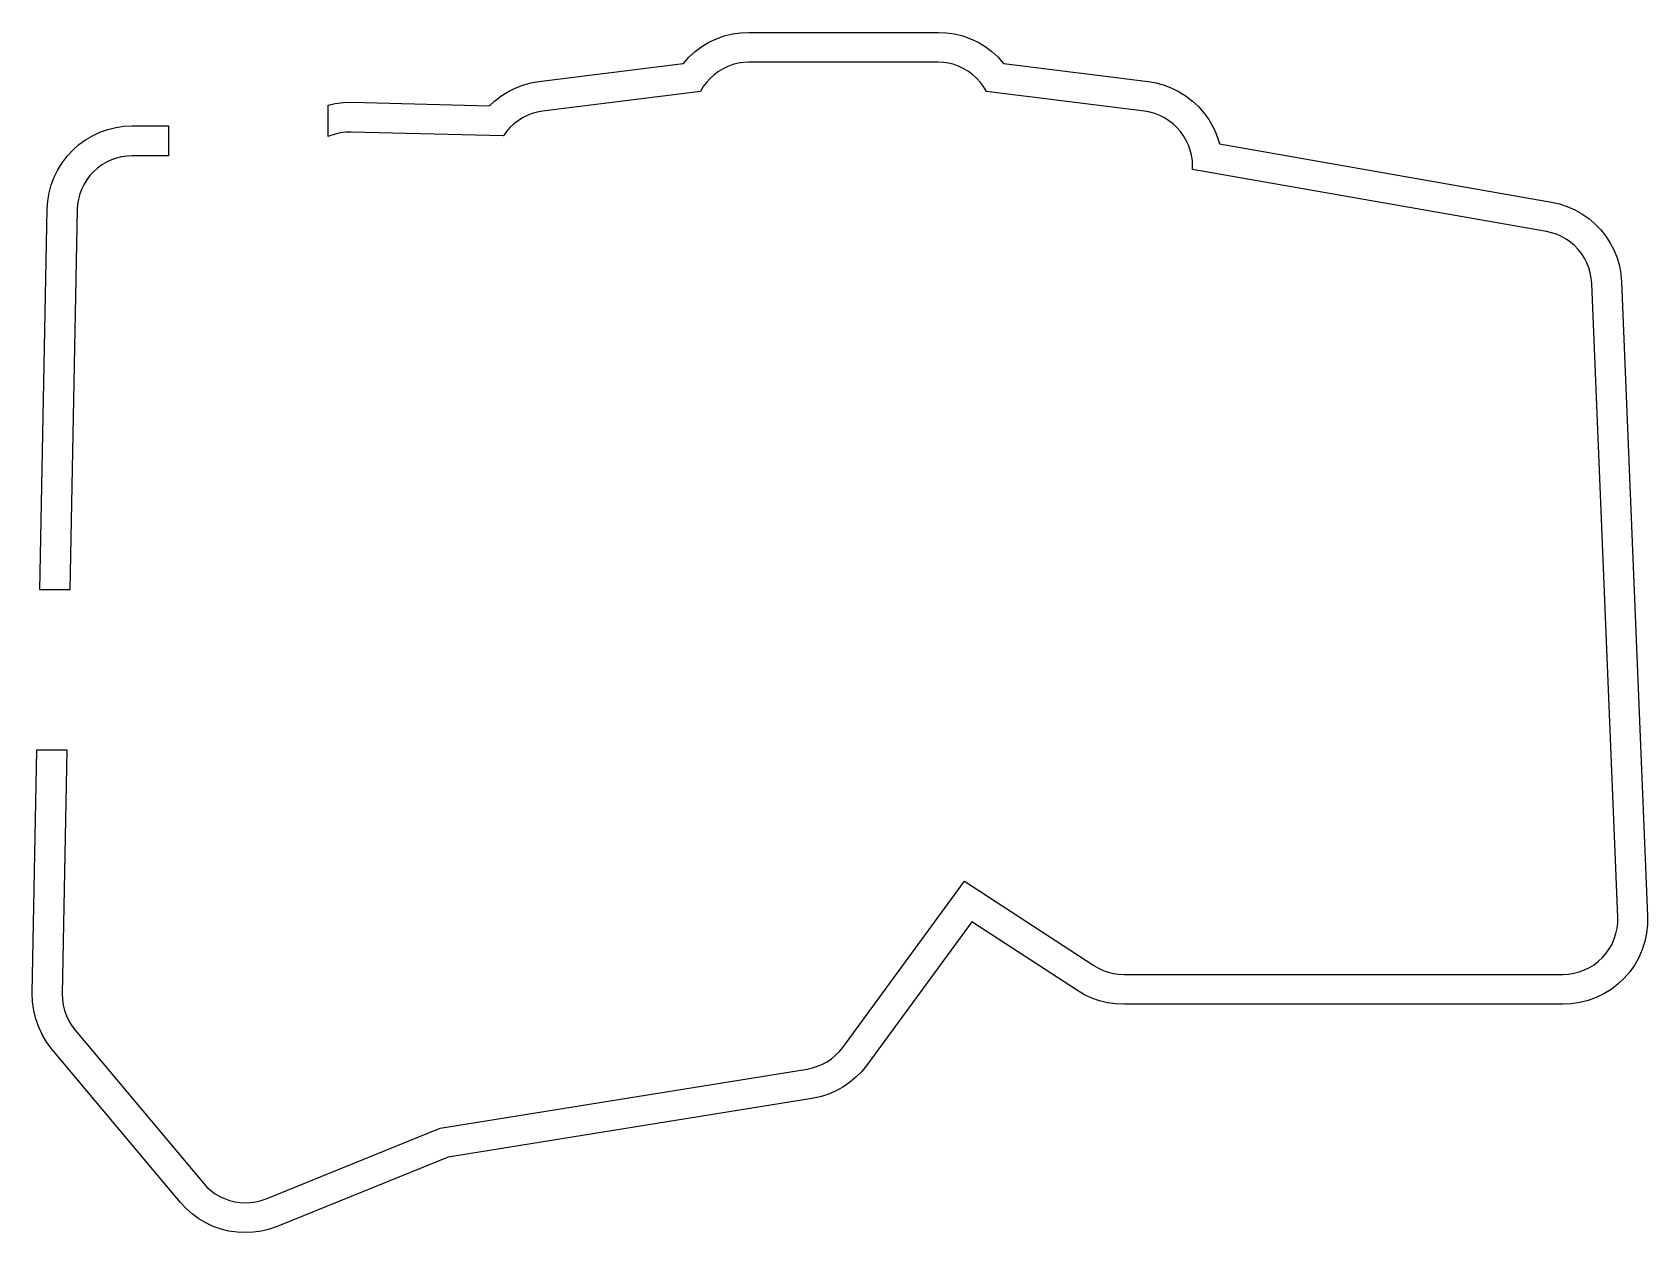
# Model space of a CAD drawing. Header units: millimetres. Extents: x -81 to 81, y -60 to 60.
import ezdxf

# ---------------------------------------------------------------- set-up
doc = ezdxf.new("R2010")
doc.units = ezdxf.units.MM

msp = doc.modelspace()

# ---------------------------------------------------------------- linework, layer by layer
for points in [[(-49.75, 53.09), (-48.92, 53.11), (-35.12, 52.76), (-34.62, 53.23), (-33.97, 53.73), (-33.28, 54.16), (-32.55, 54.53), (-31.78, 54.82), (-30.99, 55.04), (-30.18, 55.18), (-15.71, 56.99), (-15.7, 57), (-15.14, 57.62), (-14.52, 58.18), (-13.85, 58.68), (-13.14, 59.11), (-12.38, 59.47), (-11.6, 59.75), (-10.79, 59.95), (-9.96, 60.07), (-9.13, 60.11), (9.82, 60.11), (10.65, 60.07), (11.48, 59.95), (12.29, 59.75), (13.07, 59.47), (13.83, 59.11), (14.54, 58.68), (15.21, 58.18), (15.83, 57.62), (16.39, 57), (16.41, 56.99), (30.88, 55.18), (31.68, 55.04), (32.47, 54.82), (33.24, 54.53), (33.97, 54.16), (34.67, 53.73), (35.32, 53.23), (35.91, 52.67), (36.46, 52.05), (36.94, 51.39), (37.35, 50.68), (37.7, 49.94), (37.97, 49.17), (38.02, 48.94), (71.29, 43.11), (72.09, 42.93), (72.87, 42.68), (73.62, 42.34), (74.34, 41.94), (75.02, 41.47), (75.64, 40.93), (76.22, 40.34), (76.73, 39.7), (77.17, 39.01), (77.55, 38.27), (77.86, 37.51), (78.09, 36.72), (78.24, 35.91), (78.31, 35.09), (80.92, -28.39), (80.92, -29.25), (80.82, -30.1), (80.64, -30.94), (80.38, -31.75), (80.04, -32.54), (79.62, -33.28), (79.12, -33.98), (78.56, -34.63), (77.94, -35.22), (77.26, -35.74), (76.53, -36.19), (75.76, -36.56), (74.96, -36.86), (74.13, -37.07), (73.29, -37.2), (72.43, -37.24), (28.43, -37.24), (27.61, -37.2), (26.81, -37.09), (26.01, -36.89), (25.24, -36.62), (24.5, -36.28), (23.79, -35.87), (13.22, -28.98), (2.69, -43.32), (2.17, -43.96), (1.59, -44.55), (0.96, -45.08), (0.27, -45.55), (-0.45, -45.94), (-1.21, -46.27), (-2, -46.51), (-2.81, -46.68), (-39.25, -52.55), (-56.38, -59.49), (-57.16, -59.76), (-57.96, -59.96), (-58.77, -60.07), (-59.59, -60.11), (-60.41, -60.07), (-61.23, -59.95), (-62.02, -59.75), (-62.8, -59.48), (-63.54, -59.13), (-64.25, -58.71), (-64.91, -58.23), (-65.53, -57.68), (-66.09, -57.08), (-78.94, -41.75), (-79.47, -41.06), (-79.92, -40.32), (-80.29, -39.53), (-80.58, -38.71), (-80.78, -37.86), (-80.9, -37), (-80.93, -36.13), (-80.46, -11.74), (-77.46, -11.74), (-77.93, -36.19), (-77.91, -36.75), (-77.84, -37.31), (-77.7, -37.85), (-77.52, -38.39), (-77.28, -38.9), (-76.98, -39.38), (-76.64, -39.83), (-63.79, -55.15), (-63.43, -55.54), (-63.03, -55.89), (-62.6, -56.21), (-62.14, -56.48), (-61.66, -56.7), (-61.16, -56.88), (-60.64, -57.01), (-60.12, -57.09), (-59.59, -57.11), (-59.06, -57.09), (-58.53, -57.01), (-58.01, -56.89), (-57.51, -56.71), (-40.06, -49.64), (-3.29, -43.72), (-2.76, -43.61), (-2.25, -43.45), (-1.76, -43.24), (-1.29, -42.99), (-0.85, -42.69), (-0.44, -42.34), (-0.06, -41.96), (0.27, -41.55), (12.48, -24.92), (25.43, -33.35), (25.89, -33.62), (26.37, -33.84), (26.87, -34.02), (27.38, -34.14), (27.9, -34.22), (28.43, -34.24), (72.43, -34.24), (72.98, -34.22), (73.53, -34.13), (74.07, -33.99), (74.59, -33.8), (75.09, -33.56), (75.56, -33.27), (76, -32.93), (76.4, -32.55), (76.76, -32.13), (77.08, -31.68), (77.35, -31.2), (77.57, -30.69), (77.74, -30.16), (77.86, -29.62), (77.92, -29.07), (77.93, -28.52), (75.32, 34.97), (75.27, 35.5), (75.17, 36.02), (75.02, 36.53), (74.82, 37.03), (74.58, 37.5), (74.29, 37.95), (73.96, 38.37), (73.59, 38.75), (73.18, 39.09), (72.75, 39.4), (72.28, 39.66), (71.79, 39.88), (71.29, 40.04), (70.77, 40.16), (35.32, 46.36), (35.32, 46.74), (35.3, 47.27), (35.22, 47.8), (35.09, 48.31), (34.92, 48.81), (34.69, 49.29), (34.43, 49.75), (34.11, 50.18), (33.76, 50.58), (33.38, 50.94), (32.96, 51.26), (32.51, 51.54), (32.03, 51.78), (31.54, 51.97), (31.03, 52.11), (30.5, 52.2), (14.68, 54.18), (14.67, 54.2), (14.39, 54.67), (14.07, 55.1), (13.71, 55.5), (13.31, 55.86), (12.88, 56.19), (12.41, 56.46), (11.93, 56.69), (11.42, 56.88), (10.89, 57.01), (10.36, 57.09), (9.82, 57.11), (-9.13, 57.11), (-9.67, 57.09), (-10.2, 57.01), (-10.73, 56.88), (-11.23, 56.69), (-11.72, 56.46), (-12.18, 56.19), (-12.62, 55.86), (-13.02, 55.5), (-13.38, 55.1), (-13.7, 54.67), (-13.98, 54.2), (-13.99, 54.18), (-29.81, 52.2), (-30.33, 52.11), (-30.84, 51.97), (-31.34, 51.78), (-31.81, 51.54), (-32.26, 51.26), (-32.68, 50.94), (-33.07, 50.58), (-33.42, 50.18), (-33.73, 49.75), (-33.75, 49.73), (-48.99, 50.11), (-49.53, 50.1), (-50.07, 50.03), (-50.6, 49.91), (-51.11, 49.74), (-51.27, 49.67), (-51.27, 52.83), (-50.58, 52.99)], [(-79.43, 42.4), (-79.37, 43.23), (-79.24, 44.04), (-79.03, 44.84), (-78.74, 45.61), (-78.38, 46.35), (-77.94, 47.05), (-77.44, 47.7), (-76.88, 48.31), (-76.27, 48.86), (-75.6, 49.34), (-74.89, 49.76), (-74.15, 50.11), (-73.37, 50.38), (-72.57, 50.58), (-71.76, 50.7), (-70.93, 50.74), (-67.27, 50.74), (-67.27, 47.74), (-70.93, 47.74), (-71.46, 47.72), (-71.99, 47.64), (-72.51, 47.51), (-73.01, 47.33), (-73.5, 47.11), (-73.95, 46.84), (-74.39, 46.52), (-74.78, 46.17), (-75.15, 45.78), (-75.47, 45.35), (-75.75, 44.9), (-75.98, 44.42), (-76.17, 43.92), (-76.31, 43.4), (-76.39, 42.88), (-76.43, 42.35), (-77.16, 4.26), (-80.16, 4.26)]]:
    msp.add_lwpolyline(points, close=True)

doc.saveas('drawing.dxf')
